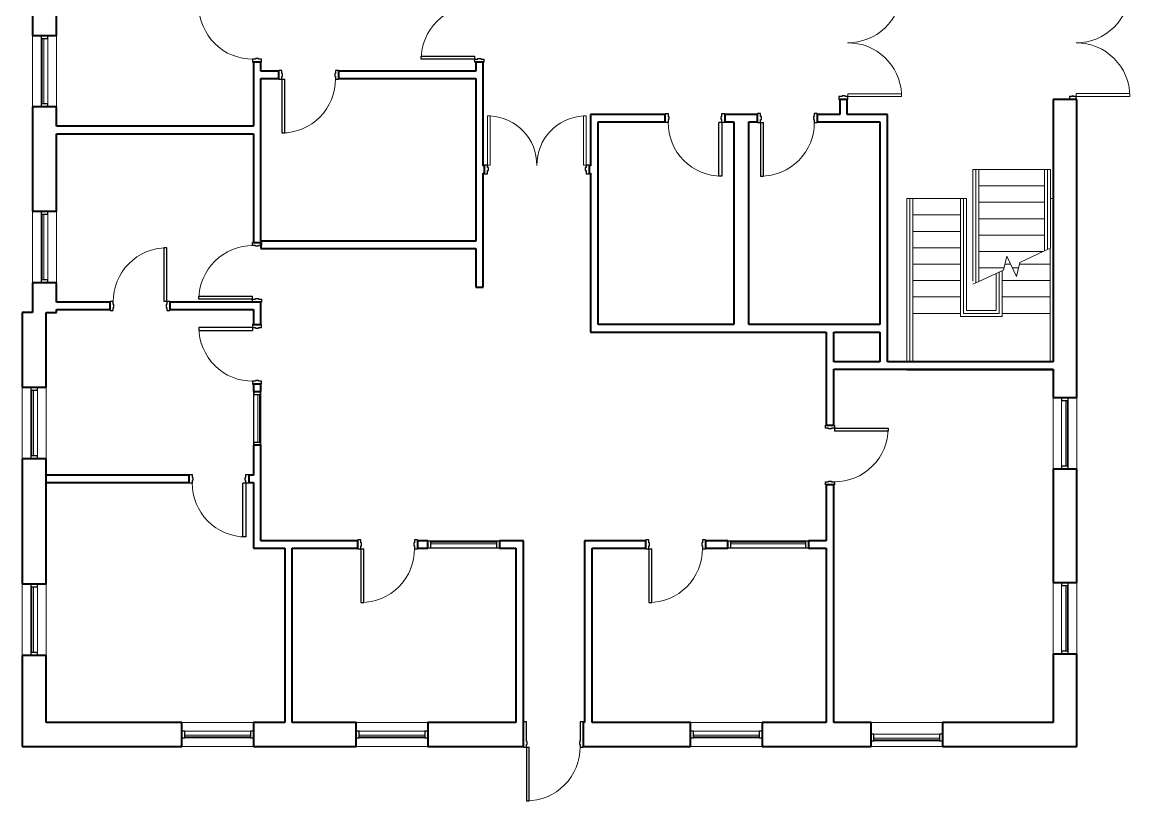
# Model space of a CAD drawing. Header units: inches. Extents: x -1056 to -291, y -1074 to 652.
# Drawn here: x -1034 to -291, y -1074 to -551 of the extents above; entities that cross this region are included whole.
import ezdxf

# ---------------------------------------------------------------- set-up
doc = ezdxf.new("R2010")
doc.units = ezdxf.units.IN
doc.header["$MEASUREMENT"] = 0
for name, color, linetype, lineweight in [('A-DOOR', 31, 'Continuous', 15), ('A-DOOR-FRAM', 31, 'Continuous', 25), ('A-FLOR-HRAL', 11, 'Continuous', 9), ('A-GLAZ-CURT', 52, 'Continuous', 9), ('A-GLAZ-CWMG', 51, 'Continuous', 9), ('A-WALL', 113, 'Continuous', 15), ('I-WALL', 2, 'Continuous', 15), ('S-STRS', 31, 'Continuous', 9), ('S-STRS-MBND', 31, 'Continuous', 9)]:
    doc.layers.add(name, color=color, linetype=linetype, lineweight=lineweight)

# ---------------------------------------------------------------- blocks, each defined once
blk = doc.blocks.new('Door-Single_CE_ - WD Door-2_ WD Frame-5274729-LEVEL 1 - Map Export')
at = {"layer": 'A-DOOR'}
for p, q in [((16, -39), (16, -3)), ((16, -3), (18, -3)), ((18, -3), (18, -39)), ((18, -39), (16, -39))]:
    blk.add_line(p, q, dxfattribs=at)
at = {"layer": 'A-DOOR', "lineweight": 25}
for p, q in [((16, -39), (16, -3)), ((18, -3), (16, -3)), ((18, -3), (18, -39)), ((18, -39), (16, -39))]:
    blk.add_line(p, q, dxfattribs=at)
at = {"layer": 'A-DOOR', "lineweight": 9}
blk.add_arc((18, -3), 36, 179.5, 270, dxfattribs=at)
blk.add_arc((18, -3), 36, 179.5, 270, dxfattribs=at)
blk.add_arc((18, -3), 36, 179.5, 270, dxfattribs=at)
blk.add_arc((18, -3), 36, 179.5, 270, dxfattribs=at)
at = {"layer": 'A-DOOR-FRAM'}
for p, q in [((-20, 3), (-18, 3)), ((-20, -3), (-20, 3)), ((-18, 3), (-18, 1)), ((-18, 1), (-17.5, 1)), ((-17.5, 1), (-17.5, -1)), ((17.5, 1), (18, 1)), ((17.5, -1), (17.5, 1)), ((18, 3), (20, 3)), ((18, 1), (18, 3)), ((20, 3), (20, -3)), ((-18, -3), (-20, -3)), ((-18, -1), (-18, -3)), ((-17.5, -1), (-18, -1)), ((18, -1), (17.5, -1)), ((18, -3), (18, -1)), ((20, -3), (18, -3))]:
    blk.add_line(p, q, dxfattribs=at)
blk = doc.blocks.new('Door-Single_CE_ - WD Door-2_ WD Frame-5274733-LEVEL 1 - Map Export')
at = {"layer": 'A-DOOR'}
for p, q in [((18, 39), (16, 39)), ((16, 39), (16, 3)), ((18, 3), (18, 39)), ((16, 3), (18, 3))]:
    blk.add_line(p, q, dxfattribs=at)
at = {"layer": 'A-DOOR', "lineweight": 25}
for p, q in [((18, 39), (16, 39)), ((16, 39), (16, 3)), ((18, 3), (18, 39)), ((18, 3), (16, 3))]:
    blk.add_line(p, q, dxfattribs=at)
at = {"layer": 'A-DOOR', "lineweight": 9}
blk.add_arc((18, 3), 36, 90, 180.5, dxfattribs=at)
blk.add_arc((18, 3), 36, 90, 180.5, dxfattribs=at)
blk.add_arc((18, 3), 36, 90, 180.5, dxfattribs=at)
blk.add_arc((18, 3), 36, 90, 180.5, dxfattribs=at)
at = {"layer": 'A-DOOR-FRAM'}
for p, q in [((-18, 3), (-20, 3)), ((-20, 3), (-20, -3)), ((-18, 1), (-18, 3)), ((-17.5, 1), (-18, 1)), ((-17.5, -1), (-17.5, 1)), ((18, 1), (17.5, 1)), ((17.5, 1), (17.5, -1)), ((20, 3), (18, 3)), ((18, 3), (18, 1)), ((20, -3), (20, 3)), ((-20, -3), (-18, -3)), ((-18, -3), (-18, -1)), ((-18, -1), (-17.5, -1)), ((17.5, -1), (18, -1)), ((18, -1), (18, -3)), ((18, -3), (20, -3))]:
    blk.add_line(p, q, dxfattribs=at)
blk = doc.blocks.new('Door-Double-Ext Alum-Transom - Top Glass - Bottom Glass 2-5218802-LEVEL 1 - Map Export')
at = {"layer": 'A-DOOR'}
for p, q in [((-36, 7.5), (-36, 43.5)), ((-34, 43.44), (-34, 7.5)), ((34, 43.44), (34, 7.5)), ((36, 7.5), (36, 43.5)), ((-34, 7.5), (-36, 7.5)), ((34, 7.5), (36, 7.5))]:
    blk.add_line(p, q, dxfattribs=at)
for centre, start, end in [((-36, 7.5), 360, 90), ((36, 7.5), 90, 180)]:
    blk.add_arc(centre, 36, start, end, dxfattribs=at)
at = {"layer": 'A-DOOR-FRAM'}
for p, q in [((-36, 7.5), (-38, 7.5)), ((-38, 7.5), (-38, 3)), ((-36, 5.5), (-36, 7.5)), ((38, 7.5), (36, 7.5)), ((36, 7.5), (36, 5.5)), ((38, 3), (38, 7.5)), ((-38, 3), (-36, 3)), ((-35.5, 5.5), (-36, 5.5)), ((-36, 3), (-36, 5)), ((-36, 5), (-35.5, 5)), ((-35.5, 5), (-35.5, 5.5)), ((36, 5.5), (35.5, 5.5)), ((35.5, 5.5), (35.5, 5)), ((35.5, 5), (36, 5)), ((36, 5), (36, 3)), ((36, 3), (38, 3))]:
    blk.add_line(p, q, dxfattribs=at)
blk = doc.blocks.new('Door-Double_CE_ - HM Door-2_ HM Frame-5197707-LEVEL 1 - Map Export')
at = {"layer": 'A-DOOR'}
for p, q in [((-34.25, 39), (-36, 39)), ((-36, 39), (-36, 3)), ((-34.25, 3), (-34.25, 39)), ((36, 39), (34.25, 39)), ((34.25, 39), (34.25, 3)), ((36, 3), (36, 39)), ((-36, 3), (-34.25, 3)), ((34.25, 3), (36, 3))]:
    blk.add_line(p, q, dxfattribs=at)
at = {"layer": 'A-DOOR', "lineweight": 9}
for centre, start, end in [((-36, 3), 359.5, 87.20317), ((36, 3), 92.78611, 180.5)]:
    blk.add_arc(centre, 36, start, end, dxfattribs=at)
at = {"layer": 'A-DOOR-FRAM'}
for p, q in [((-36, 3), (-38, 3)), ((-38, 3), (-38, -3)), ((-36, 1.25), (-36, 3)), ((-35.5, 1.25), (-36, 1.25)), ((-35.5, -0.75), (-35.5, 1.25)), ((36, 1.25), (35.5, 1.25)), ((35.5, 1.25), (35.5, -0.75)), ((38, 3), (36, 3)), ((36, 3), (36, 1.25)), ((38, -3), (38, 3)), ((-38, -3), (-36, -3)), ((-36, -3), (-36, -0.75)), ((-36, -0.75), (-35.5, -0.75)), ((35.5, -0.75), (36, -0.75)), ((36, -0.75), (36, -3)), ((36, -3), (38, -3))]:
    blk.add_line(p, q, dxfattribs=at)
blk = doc.blocks.new('Door-Double_CE_ - HM Door-2_ HM Frame-5197708-LEVEL 1 - Map Export')
at = {"layer": 'A-DOOR'}
for p, q in [((-31.25, 36), (-33, 36)), ((-33, 36), (-33, 3)), ((-31.25, 3), (-31.25, 36)), ((33, 36), (31.25, 36)), ((31.25, 36), (31.25, 3)), ((33, 3), (33, 36)), ((-33, 3), (-31.25, 3)), ((31.25, 3), (33, 3))]:
    blk.add_line(p, q, dxfattribs=at)
at = {"layer": 'A-DOOR', "lineweight": 9}
for centre, start, end in [((-33, 3), 359.5, 86.94892), ((33, 3), 93.03833, 180.5)]:
    blk.add_arc(centre, 33, start, end, dxfattribs=at)
at = {"layer": 'A-DOOR-FRAM'}
for p, q in [((-33, 3), (-35, 3)), ((-35, 3), (-35, -3)), ((-33, 1.25), (-33, 3)), ((-32.5, 1.25), (-33, 1.25)), ((-32.5, -0.75), (-32.5, 1.25)), ((33, 1.25), (32.5, 1.25)), ((32.5, 1.25), (32.5, -0.75)), ((35, 3), (33, 3)), ((33, 3), (33, 1.25)), ((35, -3), (35, 3)), ((-35, -3), (-33, -3)), ((-33, -3), (-33, -0.75)), ((-33, -0.75), (-32.5, -0.75)), ((32.5, -0.75), (33, -0.75)), ((33, -0.75), (33, -3)), ((33, -3), (35, -3))]:
    blk.add_line(p, q, dxfattribs=at)
blk = doc.blocks.new('System Panel - zGlazed-5218563-LEVEL 1 - Map Export')
at = {"layer": 'A-GLAZ-CURT', "lineweight": 15}
for p, q in [((22, 1.5), (-22, 1.5)), ((-22, 1.5), (-22, 0.5)), ((-22, 0.5), (22, 0.5)), ((22, 0.5), (22, 1.5))]:
    blk.add_line(p, q, dxfattribs=at)
blk = doc.blocks.new('Rectangular Mullion - 4 1_2_ x 2_ Rectangular_CE_-5186055-LEVEL 1 - Map Export')
at = {"layer": 'A-GLAZ-CWMG'}
for p, q in [((-1028.1, 458.82), (-1028.1, 414.82)), ((-1023.6, 458.82), (-1023.6, 414.82))]:
    blk.add_line(p, q, dxfattribs=at)
blk = doc.blocks.new('Rectangular Mullion - 4 1_2_ x 2_ Rectangular_CE_-5218529-LEVEL 1 - Map Export')
at = {"layer": 'A-GLAZ-CWMG', "lineweight": 25}
for p, q in [((-2, 2.25), (0, 2.25)), ((-2, -2.25), (-2, 2.25)), ((0, 2.25), (0, -2.25)), ((0, -2.25), (-2, -2.25))]:
    blk.add_line(p, q, dxfattribs=at)
blk = doc.blocks.new('Rectangular Mullion - 4 1_2_ x 2_ Rectangular_CE_-5218530-LEVEL 1 - Map Export')
at = {"layer": 'A-GLAZ-CWMG', "lineweight": 25}
for p, q in [((0, 2.25), (-2, 2.25)), ((-2, 2.25), (-2, -2.25)), ((0, -2.25), (0, 2.25)), ((-2, -2.25), (0, -2.25))]:
    blk.add_line(p, q, dxfattribs=at)
blk = doc.blocks.new('System Panel - zGlazed-5218585-LEVEL 1 - Map Export')
at = {"layer": 'A-GLAZ-CURT', "lineweight": 15}
for p, q in [((22, -0.5), (-22, -0.5)), ((-22, -0.5), (-22, -1.5)), ((-22, -1.5), (22, -1.5)), ((22, -1.5), (22, -0.5))]:
    blk.add_line(p, q, dxfattribs=at)
blk = doc.blocks.new('Rectangular Mullion - 4 1_2_ x 2_ Rectangular_CE_-5191266-LEVEL 1 - Map Export')
at = {"layer": 'A-GLAZ-CWMG'}
for p, q in [((-880.85, -1026.93), (-924.85, -1026.93)), ((-880.85, -1031.43), (-924.85, -1031.43))]:
    blk.add_line(p, q, dxfattribs=at)
blk = doc.blocks.new('Rectangular Mullion - 4 1_2_ x 2_ Rectangular_CE_-5218586-LEVEL 1 - Map Export')
at = {"layer": 'A-GLAZ-CWMG', "lineweight": 25}
for p, q in [((-2, 2.25), (0, 2.25)), ((-2, -2.25), (-2, 2.25)), ((0, 2.25), (0, -2.25)), ((0, -2.25), (-2, -2.25))]:
    blk.add_line(p, q, dxfattribs=at)
blk = doc.blocks.new('Rectangular Mullion - 4 1_2_ x 2_ Rectangular_CE_-5218587-LEVEL 1 - Map Export')
at = {"layer": 'A-GLAZ-CWMG', "lineweight": 25}
for p, q in [((0, 2.25), (-2, 2.25)), ((-2, 2.25), (-2, -2.25)), ((0, -2.25), (0, 2.25)), ((-2, -2.25), (0, -2.25))]:
    blk.add_line(p, q, dxfattribs=at)
blk = doc.blocks.new('Railing - Railing-5200617-LEVEL 1 - Map Export')
at = {"layer": 'A-FLOR-HRAL'}
for p, q in [((-394.6, -650.18), (-392.6, -650.18)), ((-394.6, -650.18), (-394.6, -726.25)), ((-392.6, -650.18), (-392.6, -725.31)), ((-394.6, -726.25), (-392.6, -725.31))]:
    blk.add_line(p, q, dxfattribs=at)
blk = doc.blocks.new('Railing - Railing-5200621-LEVEL 1 - Map Export')
at = {"layer": 'A-FLOR-HRAL'}
for p, q in [((-348.6, -650.18), (-346.6, -650.18)), ((-348.6, -650.18), (-348.6, -704.8)), ((-346.6, -650.18), (-346.6, -703.86)), ((-348.6, -704.8), (-346.6, -703.86))]:
    blk.add_line(p, q, dxfattribs=at)
blk = doc.blocks.new('Railing - Railing-5206279-LEVEL 1 - Map Export')
at = {"layer": 'A-FLOR-HRAL'}
for p, q in [((-404.85, -669.68), (-402.85, -669.68)), ((-404.85, -748.68), (-404.85, -669.68)), ((-402.85, -746.68), (-402.85, -669.68)), ((-378.85, -718.9), (-378.85, -746.68)), ((-376.85, -717.97), (-376.85, -746.68)), ((-376.85, -748.68), (-404.85, -748.68)), ((-378.85, -746.68), (-402.85, -746.68)), ((-376.85, -746.68), (-376.85, -748.68))]:
    blk.add_line(p, q, dxfattribs=at)
blk = doc.blocks.new('Railing - Railing-5206283-LEVEL 1 - Map Export')
at = {"layer": 'A-FLOR-HRAL'}
for p, q in [((-438.85, -669.68), (-436.85, -669.68)), ((-438.85, -746.68), (-438.85, -669.68)), ((-436.85, -746.68), (-436.85, -669.68)), ((-344.6, -669.68), (-342.85, -669.68)), ((-344.85, -703.05), (-344.85, -746.68)), ((-438.85, -779.18), (-438.85, -746.68)), ((-436.85, -779.18), (-436.85, -746.68)), ((-344.85, -746.68), (-344.85, -779.18))]:
    blk.add_line(p, q, dxfattribs=at)
blk = doc.blocks.new('Door-Single_CE_ - WD Door-2_ HM Frame-5209464-LEVEL 1 - Map Export')
at = {"layer": 'A-DOOR'}
for p, q in [((18, 39), (16, 39)), ((16, 39), (16, 3)), ((18, 3), (18, 39)), ((16, 3), (18, 3))]:
    blk.add_line(p, q, dxfattribs=at)
at = {"layer": 'A-DOOR', "lineweight": 25}
for p, q in [((18, 39), (16, 39)), ((16, 39), (16, 3)), ((18, 3), (18, 39)), ((18, 3), (16, 3))]:
    blk.add_line(p, q, dxfattribs=at)
at = {"layer": 'A-DOOR', "lineweight": 9}
blk.add_arc((18, 3), 36, 90, 180.5, dxfattribs=at)
blk.add_arc((18, 3), 36, 90, 180.5, dxfattribs=at)
blk.add_arc((18, 3), 36, 90, 180.5, dxfattribs=at)
blk.add_arc((18, 3), 36, 90, 180.5, dxfattribs=at)
at = {"layer": 'A-DOOR-FRAM'}
for p, q in [((-18, 3), (-20, 3)), ((-20, 3), (-20, -3)), ((-18, 1), (-18, 3)), ((-17.5, 1), (-18, 1)), ((-17.5, -1), (-17.5, 1)), ((18, 1), (17.5, 1)), ((17.5, 1), (17.5, -1)), ((20, 3), (18, 3)), ((18, 3), (18, 1)), ((20, -3), (20, 3)), ((-20, -3), (-18, -3)), ((-18, -3), (-18, -1)), ((-18, -1), (-17.5, -1)), ((17.5, -1), (18, -1)), ((18, -1), (18, -3)), ((18, -3), (20, -3))]:
    blk.add_line(p, q, dxfattribs=at)
blk = doc.blocks.new('System Panel - zGlazed-5218411-LEVEL 1 - Map Export')
at = {"layer": 'A-GLAZ-CURT', "lineweight": 15}
for p, q in [((16, -0.5), (-16, -0.5)), ((-16, -0.5), (-16, -1.5)), ((-16, -1.5), (16, -1.5)), ((16, -1.5), (16, -0.5))]:
    blk.add_line(p, q, dxfattribs=at)
blk = doc.blocks.new('Rectangular Mullion - 4 1_2_ x 2_ Rectangular_CE_-5217089-LEVEL 1 - Map Export')
at = {"layer": 'A-GLAZ-CWMG'}
for p, q in [((-878.6, -801.18), (-878.6, -833.18)), ((-874.1, -801.18), (-874.1, -833.18))]:
    blk.add_line(p, q, dxfattribs=at)
blk = doc.blocks.new('Rectangular Mullion - 4 1_2_ x 2_ Rectangular_CE_-5218412-LEVEL 1 - Map Export')
at = {"layer": 'A-GLAZ-CWMG', "lineweight": 25}
for p, q in [((-2, 2.25), (0, 2.25)), ((-2, -2.25), (-2, 2.25)), ((0, 2.25), (0, -2.25)), ((0, -2.25), (-2, -2.25))]:
    blk.add_line(p, q, dxfattribs=at)
blk = doc.blocks.new('Rectangular Mullion - 4 1_2_ x 2_ Rectangular_CE_-5218413-LEVEL 1 - Map Export')
at = {"layer": 'A-GLAZ-CWMG', "lineweight": 25}
for p, q in [((0, 2.25), (-2, 2.25)), ((-2, 2.25), (-2, -2.25)), ((0, -2.25), (0, 2.25)), ((-2, -2.25), (0, -2.25))]:
    blk.add_line(p, q, dxfattribs=at)
blk = doc.blocks.new('System Panel - zGlazed-5218414-LEVEL 1 - Map Export')
at = {"layer": 'A-GLAZ-CURT', "lineweight": 15}
for p, q in [((22, -0.5), (-22, -0.5)), ((-22, -0.5), (-22, -1.5)), ((-22, -1.5), (22, -1.5)), ((22, -1.5), (22, -0.5))]:
    blk.add_line(p, q, dxfattribs=at)
blk = doc.blocks.new('Door-Single_CE_ - HM Door-2_ HM Frame-5217500-LEVEL 1 - Map Export')
at = {"layer": 'A-DOOR'}
for p, q in [((18, 44.5), (16.25, 44.5)), ((16.25, 44.5), (16.25, 8.5)), ((18, 8.5), (18, 44.5)), ((16.25, 8.5), (18, 8.5))]:
    blk.add_line(p, q, dxfattribs=at)
at = {"layer": 'A-DOOR', "lineweight": 25}
for p, q in [((18, 44.5), (16.25, 44.5)), ((16.25, 44.5), (16.25, 8.5)), ((18, 8.5), (18, 44.5)), ((18, 8.5), (16.25, 8.5))]:
    blk.add_line(p, q, dxfattribs=at)
at = {"layer": 'A-DOOR', "lineweight": 9}
blk.add_arc((18, 8.5), 36, 90, 180.5, dxfattribs=at)
blk.add_arc((18, 8.5), 36, 90, 180.5, dxfattribs=at)
blk.add_arc((18, 8.5), 36, 90, 180.5, dxfattribs=at)
blk.add_arc((18, 8.5), 36, 90, 180.5, dxfattribs=at)
at = {"layer": 'A-DOOR-FRAM'}
for p, q in [((-18, 8.5), (-20, 8.5)), ((-20, 8.5), (-20, -8.5)), ((-18, 6.75), (-18, 8.5)), ((20, 8.5), (18, 8.5)), ((18, 8.5), (18, 6.75)), ((20, -8.5), (20, 8.5)), ((-17.5, 6.75), (-18, 6.75)), ((-18, -8.5), (-18, 4.75)), ((-18, 4.75), (-17.5, 4.75)), ((-17.5, 4.75), (-17.5, 6.75)), ((18, 6.75), (17.5, 6.75)), ((17.5, 6.75), (17.5, 4.75)), ((17.5, 4.75), (18, 4.75)), ((18, 4.75), (18, -8.5)), ((-20, -8.5), (-18, -8.5)), ((18, -8.5), (20, -8.5))]:
    blk.add_line(p, q, dxfattribs=at)
blk = doc.blocks.new('System Panel - zGlazed-5218415-LEVEL 1 - Map Export')
at = {"layer": 'A-GLAZ-CURT', "lineweight": 15}
for p, q in [((25, -0.5), (-25, -0.5)), ((-25, -0.5), (-25, -1.5)), ((-25, -1.5), (25, -1.5)), ((25, -1.5), (25, -0.5))]:
    blk.add_line(p, q, dxfattribs=at)
blk = doc.blocks.new('Rectangular Mullion - 4 1_2_ x 2_ Rectangular_CE_-5217694-LEVEL 1 - Map Export')
at = {"layer": 'A-GLAZ-CWMG'}
for p, q in [((-558.85, -899.43), (-508.85, -899.43)), ((-558.85, -903.93), (-508.85, -903.93))]:
    blk.add_line(p, q, dxfattribs=at)

msp = doc.modelspace()

# ---------------------------------------------------------------- linework, layer by layer
at = {"layer": 'A-WALL', "lineweight": 40}
for p, q in [((-1026.85, -491.18), (-1026.85, -560.18)), ((-1010.85, -560.18), (-1010.85, -532.18)), ((-1026.85, -560.18), (-1010.85, -560.18)), ((-1010.85, -608.18), (-1026.85, -608.18)), ((-1026.85, -608.18), (-1026.85, -678.18)), ((-1010.85, -621.18), (-1010.85, -608.18)), ((-342.85, -603.18), (-342.85, -779.18)), ((-326.85, -603.18), (-342.85, -603.18)), ((-326.85, -803.18), (-326.85, -603.18)), ((-556.85, -618.18), (-556.85, -754.18)), ((-546.85, -754.18), (-546.85, -618.18)), ((-1010.85, -678.18), (-1010.85, -626.18)), ((-1026.85, -678.18), (-1010.85, -678.18)), ((-1010.85, -726.18), (-1026.85, -726.18)), ((-1026.85, -726.18), (-1026.85, -746.18)), ((-1010.85, -739.18), (-1010.85, -726.18)), ((-1026.85, -746.18), (-1033.85, -746.18)), ((-1033.85, -746.18), (-1033.85, -796.18)), ((-1017.85, -796.18), (-1017.85, -746.18)), ((-1017.85, -746.18), (-1010.85, -746.18)), ((-1010.85, -746.18), (-1010.85, -744.18)), ((-342.85, -784.18), (-342.85, -803.18)), ((-1033.85, -796.18), (-1017.85, -796.18)), ((-342.85, -803.18), (-326.85, -803.18)), ((-1017.85, -844.18), (-1033.85, -844.18)), ((-1033.85, -844.18), (-1033.85, -928.18)), ((-1017.85, -928.18), (-1017.85, -844.18)), ((-342.85, -851.18), (-342.85, -927.18)), ((-326.85, -851.18), (-342.85, -851.18)), ((-326.85, -927.18), (-326.85, -851.18)), ((-342.85, -927.18), (-326.85, -927.18)), ((-1033.85, -928.18), (-1017.85, -928.18)), ((-1017.85, -976.18), (-1033.85, -976.18)), ((-1033.85, -976.18), (-1033.85, -1037.18)), ((-1017.85, -1021.18), (-1017.85, -976.18)), ((-342.85, -975.18), (-342.85, -1021.18)), ((-326.85, -975.18), (-342.85, -975.18)), ((-326.85, -1037.18), (-326.85, -975.18)), ((-926.85, -1021.18), (-1017.85, -1021.18)), ((-926.85, -1037.18), (-926.85, -1021.18)), ((-857.85, -1021.18), (-878.85, -1021.18)), ((-878.85, -1021.18), (-878.85, -1037.18)), ((-809.85, -1021.18), (-852.85, -1021.18)), ((-809.85, -1037.18), (-809.85, -1021.18)), ((-702.85, -1021.18), (-761.85, -1021.18)), ((-761.85, -1021.18), (-761.85, -1037.18)), ((-697.85, -1037.18), (-697.85, -1021.18)), ((-656.85, -1021.18), (-657.85, -1021.18)), ((-657.85, -1021.18), (-657.85, -1037.18)), ((-585.85, -1021.18), (-651.85, -1021.18)), ((-585.85, -1037.18), (-585.85, -1021.18)), ((-494.85, -1021.18), (-537.85, -1021.18)), ((-537.85, -1021.18), (-537.85, -1037.18)), ((-464.85, -1021.18), (-489.85, -1021.18)), ((-464.85, -1037.18), (-464.85, -1021.18)), ((-342.85, -1021.18), (-416.85, -1021.18)), ((-416.85, -1021.18), (-416.85, -1037.18)), ((-1033.85, -1037.18), (-926.85, -1037.18)), ((-878.85, -1037.18), (-809.85, -1037.18)), ((-761.85, -1037.18), (-697.85, -1037.18)), ((-657.85, -1037.18), (-585.85, -1037.18)), ((-537.85, -1037.18), (-464.85, -1037.18)), ((-416.85, -1037.18), (-326.85, -1037.18))]:
    msp.add_line(p, q, dxfattribs=at)
at = {"layer": 'A-WALL'}
for p, q in [((-1026.85, -608.18), (-1026.85, -560.18)), ((-1010.85, -560.18), (-1010.85, -608.18)), ((-1026.85, -726.18), (-1026.85, -678.18)), ((-1010.85, -678.18), (-1010.85, -726.18)), ((-1033.85, -844.18), (-1033.85, -796.18)), ((-1017.85, -796.18), (-1017.85, -844.18)), ((-342.85, -851.18), (-342.85, -803.18)), ((-326.85, -803.18), (-326.85, -851.18)), ((-342.85, -975.18), (-342.85, -927.18)), ((-326.85, -927.18), (-326.85, -975.18)), ((-1033.85, -976.18), (-1033.85, -928.18)), ((-1017.85, -928.18), (-1017.85, -976.18)), ((-926.85, -1021.18), (-878.85, -1021.18)), ((-809.85, -1021.18), (-761.85, -1021.18)), ((-585.85, -1021.18), (-537.85, -1021.18)), ((-464.85, -1021.18), (-416.85, -1021.18)), ((-878.85, -1037.18), (-926.85, -1037.18)), ((-761.85, -1037.18), (-809.85, -1037.18)), ((-537.85, -1037.18), (-585.85, -1037.18)), ((-416.85, -1037.18), (-464.85, -1037.18))]:
    msp.add_line(p, q, dxfattribs=at)
at = {"layer": 'I-WALL', "lineweight": 40}
for p, q in [((-873.85, -578.18), (-878.85, -578.18)), ((-878.85, -578.18), (-878.85, -621.18)), ((-873.85, -584.18), (-873.85, -578.18)), ((-724.85, -578.18), (-729.85, -578.18)), ((-729.85, -578.18), (-729.85, -584.18)), ((-724.85, -647.68), (-724.85, -578.18)), ((-861.85, -584.18), (-873.85, -584.18)), ((-861.85, -589.18), (-861.85, -584.18)), ((-729.85, -584.18), (-821.85, -584.18)), ((-821.85, -584.18), (-821.85, -589.18)), ((-873.85, -698.18), (-873.85, -589.18)), ((-873.85, -589.18), (-861.85, -589.18)), ((-821.85, -589.18), (-729.85, -589.18)), ((-729.85, -589.18), (-729.85, -698.18)), ((-480.85, -603.18), (-485.85, -603.18)), ((-485.85, -603.18), (-485.85, -613.18)), ((-480.85, -613.18), (-480.85, -603.18)), ((-652.85, -613.18), (-652.85, -647.68)), ((-602.85, -613.18), (-652.85, -613.18)), ((-602.85, -618.18), (-602.85, -613.18)), ((-540.85, -613.18), (-562.85, -613.18)), ((-562.85, -613.18), (-562.85, -618.18)), ((-540.85, -618.18), (-540.85, -613.18)), ((-485.85, -613.18), (-500.85, -613.18)), ((-500.85, -613.18), (-500.85, -618.18)), ((-453.85, -613.18), (-480.85, -613.18)), ((-453.85, -779.18), (-453.85, -613.18)), ((-878.85, -621.18), (-1010.85, -621.18)), ((-647.85, -754.18), (-647.85, -618.18)), ((-647.85, -618.18), (-602.85, -618.18)), ((-562.85, -618.18), (-556.85, -618.18)), ((-546.85, -618.18), (-540.85, -618.18)), ((-500.85, -618.18), (-458.85, -618.18)), ((-458.85, -618.18), (-458.85, -754.18)), ((-1010.85, -626.18), (-878.85, -626.18)), ((-878.85, -626.18), (-878.85, -699.18)), ((-723.85, -647.68), (-724.85, -647.68)), ((-724.85, -729.18), (-724.85, -652.68)), ((-724.85, -652.68), (-723.85, -652.68)), ((-723.85, -652.68), (-723.85, -647.68)), ((-652.85, -647.68), (-653.85, -647.68)), ((-653.85, -647.68), (-653.85, -652.68)), ((-653.85, -652.68), (-652.85, -652.68)), ((-652.85, -652.68), (-652.85, -759.18)), ((-878.85, -699.18), (-873.85, -699.18)), ((-729.85, -698.18), (-873.85, -698.18)), ((-873.85, -699.18), (-873.85, -703.18)), ((-873.85, -703.18), (-729.85, -703.18)), ((-729.85, -703.18), (-729.85, -729.18)), ((-729.85, -729.18), (-724.85, -729.18)), ((-974.85, -739.18), (-1010.85, -739.18)), ((-974.85, -744.18), (-974.85, -739.18)), ((-873.85, -739.18), (-934.85, -739.18)), ((-934.85, -739.18), (-934.85, -744.18)), ((-873.85, -754.18), (-873.85, -739.18)), ((-1010.85, -744.18), (-974.85, -744.18)), ((-934.85, -744.18), (-878.85, -744.18)), ((-878.85, -744.18), (-878.85, -754.18)), ((-878.85, -754.18), (-873.85, -754.18)), ((-556.85, -754.18), (-647.85, -754.18)), ((-458.85, -754.18), (-546.85, -754.18)), ((-652.85, -759.18), (-494.85, -759.18)), ((-494.85, -759.18), (-494.85, -821.68)), ((-489.85, -779.18), (-489.85, -759.18)), ((-489.85, -759.18), (-458.85, -759.18)), ((-458.85, -759.18), (-458.85, -779.18)), ((-458.85, -779.18), (-489.85, -779.18)), ((-342.85, -779.18), (-453.85, -779.18)), ((-489.85, -821.68), (-489.85, -784.18)), ((-489.85, -784.18), (-342.85, -784.18)), ((-873.85, -794.18), (-878.85, -794.18)), ((-878.85, -794.18), (-878.85, -799.18)), ((-873.85, -799.18), (-873.85, -794.18)), ((-878.85, -799.18), (-873.85, -799.18)), ((-494.85, -821.68), (-489.85, -821.68)), ((-873.85, -835.18), (-878.85, -835.18)), ((-878.85, -835.18), (-878.85, -855.18)), ((-873.85, -899.18), (-873.85, -835.18)), ((-921.85, -855.18), (-1017.85, -855.18)), ((-1017.85, -860.18), (-921.85, -860.18)), ((-921.85, -860.18), (-921.85, -855.18)), ((-878.85, -855.18), (-881.85, -855.18)), ((-881.85, -855.18), (-881.85, -860.18)), ((-881.85, -860.18), (-878.85, -860.18)), ((-878.85, -860.18), (-878.85, -904.18)), ((-489.85, -861.68), (-494.85, -861.68)), ((-494.85, -861.68), (-494.85, -899.18)), ((-489.85, -1021.18), (-489.85, -861.68)), ((-878.85, -904.18), (-857.85, -904.18)), ((-808.85, -899.18), (-873.85, -899.18)), ((-857.85, -904.18), (-857.85, -1021.18)), ((-852.85, -1021.18), (-852.85, -904.18)), ((-852.85, -904.18), (-808.85, -904.18)), ((-808.85, -904.18), (-808.85, -899.18)), ((-761.85, -899.18), (-768.85, -899.18)), ((-768.85, -899.18), (-768.85, -904.18)), ((-768.85, -904.18), (-761.85, -904.18)), ((-761.85, -904.18), (-761.85, -899.18)), ((-697.85, -899.18), (-713.85, -899.18)), ((-713.85, -899.18), (-713.85, -904.18)), ((-713.85, -904.18), (-702.85, -904.18)), ((-702.85, -904.18), (-702.85, -1021.18)), ((-697.85, -1021.18), (-697.85, -899.18)), ((-615.85, -899.18), (-656.85, -899.18)), ((-656.85, -899.18), (-656.85, -1021.18)), ((-651.85, -904.18), (-615.85, -904.18)), ((-651.85, -1021.18), (-651.85, -904.18)), ((-615.85, -904.18), (-615.85, -899.18)), ((-560.85, -899.18), (-575.85, -899.18)), ((-575.85, -899.18), (-575.85, -904.18)), ((-575.85, -904.18), (-560.85, -904.18)), ((-560.85, -904.18), (-560.85, -899.18)), ((-494.85, -899.18), (-506.85, -899.18)), ((-506.85, -899.18), (-506.85, -904.18)), ((-506.85, -904.18), (-494.85, -904.18)), ((-494.85, -904.18), (-494.85, -1021.18))]:
    msp.add_line(p, q, dxfattribs=at)
at = {"layer": 'I-WALL'}
for p, q in [((-878.85, -835.18), (-878.85, -799.18)), ((-873.85, -799.18), (-873.85, -835.18)), ((-761.85, -899.18), (-713.85, -899.18)), ((-713.85, -904.18), (-761.85, -904.18)), ((-560.85, -899.18), (-506.85, -899.18)), ((-506.85, -904.18), (-560.85, -904.18))]:
    msp.add_line(p, q, dxfattribs=at)
at = {"layer": 'S-STRS'}
for p, q in [((-394.6, -650.18), (-396.6, -650.18)), ((-396.6, -650.18), (-396.6, -725.18)), ((-348.6, -650.18), (-392.6, -650.18)), ((-344.6, -650.18), (-346.6, -650.18)), ((-344.6, -650.18), (-344.6, -702.93)), ((-348.6, -661.18), (-392.6, -661.18)), ((-438.85, -669.68), (-440.85, -669.68)), ((-440.85, -755.45), (-440.85, -669.68)), ((-436.85, -669.68), (-404.85, -669.68)), ((-400.85, -669.68), (-402.85, -669.68)), ((-400.85, -744.68), (-400.85, -669.68)), ((-348.6, -672.18), (-392.6, -672.18)), ((-436.85, -680.68), (-404.85, -680.68)), ((-348.6, -683.18), (-392.6, -683.18)), ((-436.85, -691.68), (-404.85, -691.68)), ((-348.6, -694.18), (-392.6, -694.18)), ((-436.85, -702.68), (-404.85, -702.68)), ((-349.42, -705.18), (-392.6, -705.18)), ((-436.85, -713.68), (-404.85, -713.68)), ((-375.7, -716.18), (-392.6, -716.18)), ((-380.85, -719.84), (-380.85, -744.68)), ((-371.24, -713.68), (-375.09, -713.68)), ((-366.05, -716.18), (-370.08, -716.18)), ((-344.85, -713.68), (-365.45, -713.68)), ((-436.85, -724.68), (-404.85, -724.68)), ((-344.85, -724.68), (-376.85, -724.68)), ((-436.85, -735.68), (-404.85, -735.68)), ((-344.85, -735.68), (-376.85, -735.68)), ((-436.85, -746.68), (-404.85, -746.68)), ((-380.85, -744.68), (-400.85, -744.68)), ((-344.85, -746.68), (-376.85, -746.68)), ((-440.85, -755.45), (-440.85, -779.18)), ((-440.85, -784.18), (-440.85, -784.68)), ((-440.85, -784.68), (-342.85, -784.68))]:
    msp.add_line(p, q, dxfattribs=at)
at = {"layer": 'S-STRS-MBND'}
for p, q in [((-365.17, -712.52), (-348.6, -704.8)), ((-346.6, -703.86), (-344.6, -702.93)), ((-376.04, -717.59), (-373.77, -708.26)), ((-373.77, -708.26), (-367.43, -721.85)), ((-367.43, -721.85), (-365.17, -712.52)), ((-392.6, -725.31), (-376.04, -717.59)), ((-396.6, -727.18), (-394.6, -726.25))]:
    msp.add_line(p, q, dxfattribs=at)

# ---------------------------------------------------------------- block references
at = {"layer": 'A-DOOR', "rotation": 269.9999999999997}
msp.add_blockref('Door-Double_CE_ - HM Door-2_ HM Frame-5197707-LEVEL 1 - Map Export', (-483.35, -565.18), dxfattribs=at)
at = {"layer": 'A-DOOR', "lineweight": 9}
for name, p, rotation in [('Door-Single_CE_ - WD Door-2_ WD Frame-5274733-LEVEL 1 - Map Export', (-876.35, -558.18), 89.99999999999991), ('Door-Single_CE_ - WD Door-2_ WD Frame-5274729-LEVEL 1 - Map Export', (-727.35, -558.18), 269.9999999999999), ('Door-Single_CE_ - WD Door-2_ WD Frame-5274733-LEVEL 1 - Map Export', (-841.85, -586.68), 180), ('Door-Single_CE_ - WD Door-2_ WD Frame-5274733-LEVEL 1 - Map Export', (-520.85, -615.68), 180), ('Door-Single_CE_ - WD Door-2_ WD Frame-5274729-LEVEL 1 - Map Export', (-876.35, -719.18), 269.9999999999999), ('Door-Single_CE_ - WD Door-2_ WD Frame-5274733-LEVEL 1 - Map Export', (-876.35, -774.18), 89.99999999999991), ('Door-Single_CE_ - WD Door-2_ WD Frame-5274729-LEVEL 1 - Map Export', (-492.35, -841.68), 89.99999999999972), ('Door-Single_CE_ - WD Door-2_ WD Frame-5274733-LEVEL 1 - Map Export', (-788.85, -901.68), 180), ('Door-Single_CE_ - WD Door-2_ WD Frame-5274733-LEVEL 1 - Map Export', (-595.85, -901.68), 180), ('Door-Single_CE_ - HM Door-2_ HM Frame-5217500-LEVEL 1 - Map Export', (-677.85, -1029.18), 180)]:
    msp.add_blockref(name, p, dxfattribs=dict(at, rotation=rotation))
at = {"layer": 'A-DOOR'}
msp.add_blockref('Door-Double_CE_ - HM Door-2_ HM Frame-5197708-LEVEL 1 - Map Export', (-688.85, -650.18), dxfattribs=at)
at = {"layer": 'A-DOOR', "lineweight": 9}
for name, p in [('Door-Single_CE_ - WD Door-2_ WD Frame-5274729-LEVEL 1 - Map Export', (-582.85, -615.68)), ('Door-Single_CE_ - WD Door-2_ HM Frame-5209464-LEVEL 1 - Map Export', (-954.85, -741.68)), ('Door-Single_CE_ - WD Door-2_ WD Frame-5274729-LEVEL 1 - Map Export', (-901.85, -857.68))]:
    msp.add_blockref(name, p, dxfattribs=at)
at = {"layer": 'A-DOOR-FRAM', "lineweight": 9, "rotation": 269.9999999999997}
msp.add_blockref('Door-Double-Ext Alum-Transom - Top Glass - Bottom Glass 2-5218802-LEVEL 1 - Map Export', (-334.85, -565.18), dxfattribs=at)
at = {"layer": 'A-FLOR-HRAL'}
for name in ['Railing - Railing-5200617-LEVEL 1 - Map Export', 'Railing - Railing-5200621-LEVEL 1 - Map Export', 'Railing - Railing-5206283-LEVEL 1 - Map Export', 'Railing - Railing-5206279-LEVEL 1 - Map Export']:
    msp.add_blockref(name, (0, 0), dxfattribs=at)
at = {"layer": 'A-GLAZ-CURT'}
for name, p, rotation in [('System Panel - zGlazed-5218563-LEVEL 1 - Map Export', (-1018.85, -584.18), 89.99999999999969), ('System Panel - zGlazed-5218563-LEVEL 1 - Map Export', (-1018.85, -702.18), 89.99999999999969), ('System Panel - zGlazed-5218563-LEVEL 1 - Map Export', (-1025.85, -820.18), 89.99999999999969), ('System Panel - zGlazed-5218411-LEVEL 1 - Map Export', (-876.35, -817.18), 89.99999999999991), ('System Panel - zGlazed-5218563-LEVEL 1 - Map Export', (-334.85, -827.18), 269.9999999999998), ('System Panel - zGlazed-5218414-LEVEL 1 - Map Export', (-737.85, -901.68), 180), ('System Panel - zGlazed-5218415-LEVEL 1 - Map Export', (-533.85, -901.68), 180), ('System Panel - zGlazed-5218563-LEVEL 1 - Map Export', (-1025.85, -952.18), 89.99999999999969), ('System Panel - zGlazed-5218563-LEVEL 1 - Map Export', (-334.85, -951.18), 269.9999999999997), ('System Panel - zGlazed-5218563-LEVEL 1 - Map Export', (-785.85, -1029.18), 180), ('System Panel - zGlazed-5218563-LEVEL 1 - Map Export', (-561.85, -1029.18), 180), ('System Panel - zGlazed-5218563-LEVEL 1 - Map Export', (-440.85, -1031.18), 180)]:
    msp.add_blockref(name, p, dxfattribs=dict(at, rotation=rotation))
msp.add_blockref('System Panel - zGlazed-5218585-LEVEL 1 - Map Export', (-902.85, -1029.18), dxfattribs=at)
at = {"layer": 'A-GLAZ-CWMG', "extrusion": (0, 0, -1)}
for name, p, rotation in [('Rectangular Mullion - 4 1_2_ x 2_ Rectangular_CE_-5218529-LEVEL 1 - Map Export', (1018.85, -560.18), 90.0000000000003), ('Rectangular Mullion - 4 1_2_ x 2_ Rectangular_CE_-5218529-LEVEL 1 - Map Export', (1018.85, -678.18), 90.0000000000003), ('Rectangular Mullion - 4 1_2_ x 2_ Rectangular_CE_-5218529-LEVEL 1 - Map Export', (1025.85, -796.18), 90.0000000000003), ('Rectangular Mullion - 4 1_2_ x 2_ Rectangular_CE_-5218412-LEVEL 1 - Map Export', (876.35, -799.18), 90.0000000000001), ('Rectangular Mullion - 4 1_2_ x 2_ Rectangular_CE_-5218529-LEVEL 1 - Map Export', (334.85, -851.18), 270.0000000000002), ('Rectangular Mullion - 4 1_2_ x 2_ Rectangular_CE_-5218529-LEVEL 1 - Map Export', (1025.85, -928.18), 90.00000000000031), ('Rectangular Mullion - 4 1_2_ x 2_ Rectangular_CE_-5218529-LEVEL 1 - Map Export', (334.85, -975.18), 270.0000000000003), ('Rectangular Mullion - 4 1_2_ x 2_ Rectangular_CE_-5218586-LEVEL 1 - Map Export', (878.85, -1029.18), 180)]:
    msp.add_blockref(name, p, dxfattribs=dict(at, rotation=rotation))
at = {"layer": 'A-GLAZ-CWMG'}
for name, p in [('Rectangular Mullion - 4 1_2_ x 2_ Rectangular_CE_-5186055-LEVEL 1 - Map Export', (7, -1021)), ('Rectangular Mullion - 4 1_2_ x 2_ Rectangular_CE_-5186055-LEVEL 1 - Map Export', (7, -1139)), ('Rectangular Mullion - 4 1_2_ x 2_ Rectangular_CE_-5186055-LEVEL 1 - Map Export', (0, -1257)), ('Rectangular Mullion - 4 1_2_ x 2_ Rectangular_CE_-5217089-LEVEL 1 - Map Export', (0, 0)), ('Rectangular Mullion - 4 1_2_ x 2_ Rectangular_CE_-5218413-LEVEL 1 - Map Export', (-713.85, -901.68)), ('Rectangular Mullion - 4 1_2_ x 2_ Rectangular_CE_-5217694-LEVEL 1 - Map Export', (0, 0)), ('Rectangular Mullion - 4 1_2_ x 2_ Rectangular_CE_-5218413-LEVEL 1 - Map Export', (-506.85, -901.68)), ('Rectangular Mullion - 4 1_2_ x 2_ Rectangular_CE_-5186055-LEVEL 1 - Map Export', (0, -1389)), ('Rectangular Mullion - 4 1_2_ x 2_ Rectangular_CE_-5191266-LEVEL 1 - Map Export', (0, 0)), ('Rectangular Mullion - 4 1_2_ x 2_ Rectangular_CE_-5218530-LEVEL 1 - Map Export', (-761.85, -1029.18)), ('Rectangular Mullion - 4 1_2_ x 2_ Rectangular_CE_-5218530-LEVEL 1 - Map Export', (-537.85, -1029.18)), ('Rectangular Mullion - 4 1_2_ x 2_ Rectangular_CE_-5218530-LEVEL 1 - Map Export', (-416.85, -1031.18))]:
    msp.add_blockref(name, p, dxfattribs=at)
for name, p, rotation in [('Rectangular Mullion - 4 1_2_ x 2_ Rectangular_CE_-5218530-LEVEL 1 - Map Export', (-1018.85, -608.18), 269.9999999999997), ('Rectangular Mullion - 4 1_2_ x 2_ Rectangular_CE_-5218530-LEVEL 1 - Map Export', (-1018.85, -726.18), 269.9999999999997), ('Rectangular Mullion - 4 1_2_ x 2_ Rectangular_CE_-5218530-LEVEL 1 - Map Export', (-334.85, -803.18), 89.99999999999974), ('Rectangular Mullion - 4 1_2_ x 2_ Rectangular_CE_-5186055-LEVEL 1 - Map Export', (-1360.71, -390.36), 180), ('Rectangular Mullion - 4 1_2_ x 2_ Rectangular_CE_-5218413-LEVEL 1 - Map Export', (-876.35, -835.18), 269.9999999999999), ('Rectangular Mullion - 4 1_2_ x 2_ Rectangular_CE_-5218530-LEVEL 1 - Map Export', (-1025.85, -844.18), 269.9999999999997), ('Rectangular Mullion - 4 1_2_ x 2_ Rectangular_CE_-5191266-LEVEL 1 - Map Export', (-1640.71, -1930.86), 180), ('Rectangular Mullion - 4 1_2_ x 2_ Rectangular_CE_-5218530-LEVEL 1 - Map Export', (-334.85, -927.18), 89.99999999999969), ('Rectangular Mullion - 4 1_2_ x 2_ Rectangular_CE_-5186055-LEVEL 1 - Map Export', (-1360.71, -514.36), 180), ('Rectangular Mullion - 4 1_2_ x 2_ Rectangular_CE_-5218530-LEVEL 1 - Map Export', (-1025.85, -976.18), 269.9999999999997), ('Rectangular Mullion - 4 1_2_ x 2_ Rectangular_CE_-5218587-LEVEL 1 - Map Export', (-926.85, -1029.18), 180), ('Rectangular Mullion - 4 1_2_ x 2_ Rectangular_CE_-5186055-LEVEL 1 - Map Export', (-349.03, -3.33), 89.9999999999998), ('Rectangular Mullion - 4 1_2_ x 2_ Rectangular_CE_-5186055-LEVEL 1 - Map Export', (-125.03, -3.33), 90.00000000000018), ('Rectangular Mullion - 4 1_2_ x 2_ Rectangular_CE_-5186055-LEVEL 1 - Map Export', (-4.03, -5.33), 90.00000000000018)]:
    msp.add_blockref(name, p, dxfattribs=dict(at, rotation=rotation))
at = {"layer": 'A-GLAZ-CWMG', "extrusion": (0, 0, -1)}
for name, p in [('Rectangular Mullion - 4 1_2_ x 2_ Rectangular_CE_-5218412-LEVEL 1 - Map Export', (761.85, -901.68)), ('Rectangular Mullion - 4 1_2_ x 2_ Rectangular_CE_-5218412-LEVEL 1 - Map Export', (560.85, -901.68)), ('Rectangular Mullion - 4 1_2_ x 2_ Rectangular_CE_-5218529-LEVEL 1 - Map Export', (809.85, -1029.18)), ('Rectangular Mullion - 4 1_2_ x 2_ Rectangular_CE_-5218529-LEVEL 1 - Map Export', (585.85, -1029.18)), ('Rectangular Mullion - 4 1_2_ x 2_ Rectangular_CE_-5218529-LEVEL 1 - Map Export', (464.85, -1031.18))]:
    msp.add_blockref(name, p, dxfattribs=at)

doc.saveas('drawing.dxf')
